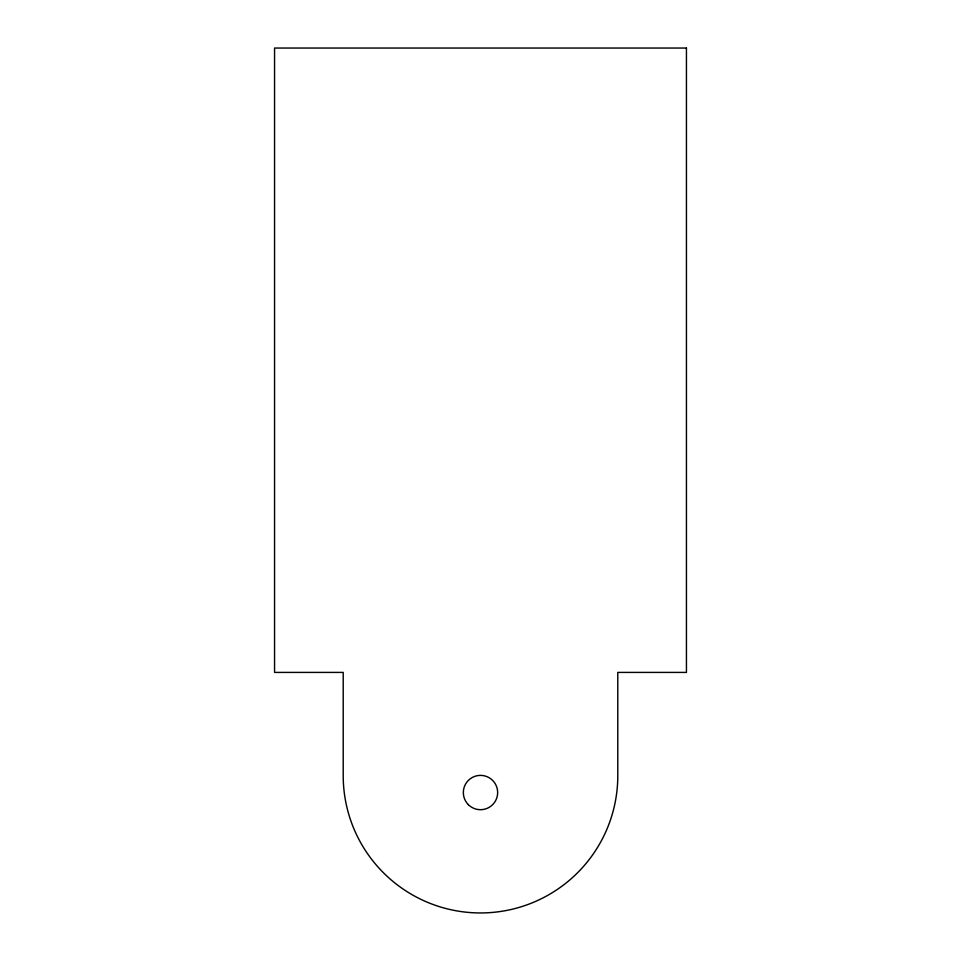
<?xml version="1.0" encoding="UTF-8"?>
<svg xmlns="http://www.w3.org/2000/svg" width="961" height="961" viewBox="0 0 961 961"><rect width="100%" height="100%" fill="white"/><g stroke="black" fill="none" stroke-linecap="round" stroke-linejoin="round"><path stroke-width="1.44" d="M686.442 48.05L274.558 48.05L274.558 672.412L343.209 672.412L343.209 775.659A137.291 137.291 0 0 0 480.5 912.95A137.291 137.291 0 0 0 617.791 775.659L617.791 672.412L686.442 672.412L686.442 48.05M468.367 804.681A17.166 17.166 0 0 0 497.077 796.981A17.166 17.166 0 0 0 476.055 775.959A17.166 17.166 0 0 0 468.367 804.681"/></g></svg>
